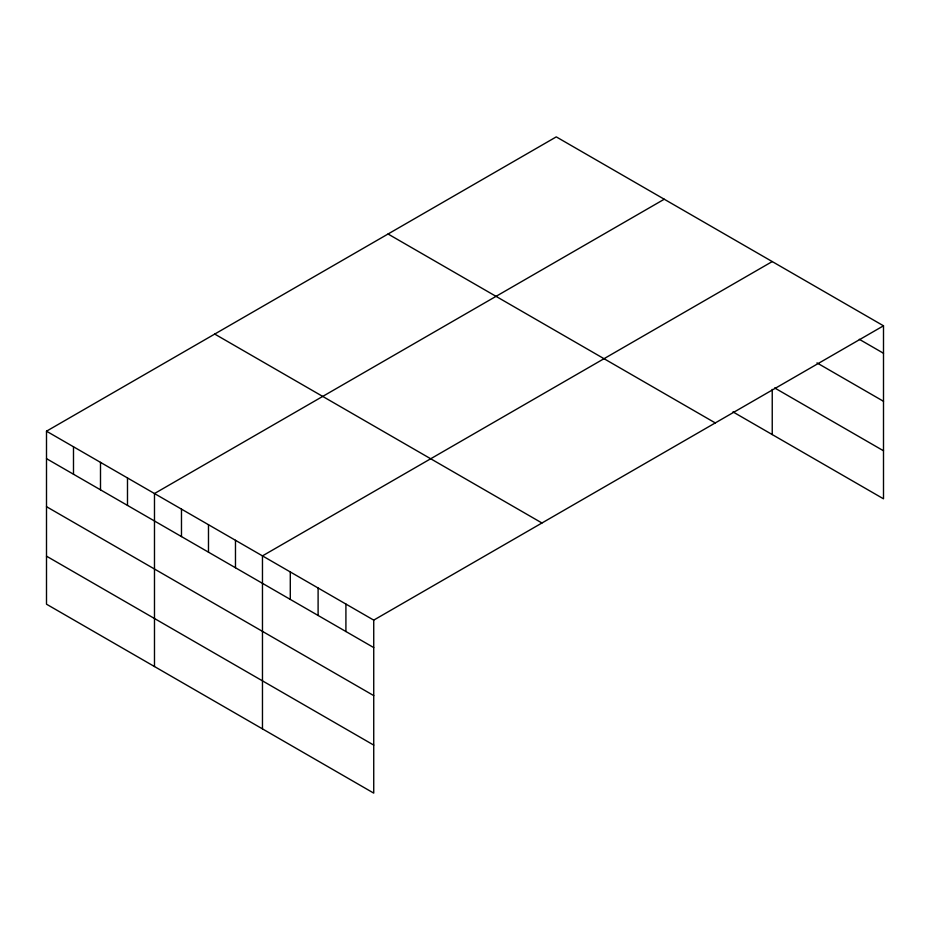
<?xml version="1.0" encoding="UTF-8"?>
<svg xmlns="http://www.w3.org/2000/svg" width="930" height="930" viewBox="0 0 930 930"><rect width="100%" height="100%" fill="white"/><g stroke="black" fill="none" stroke-linecap="round" stroke-linejoin="round"><path stroke-width="1.4" d="M883.5 325.802L373.732 620.124L373.732 793.116L46.5 604.198L46.5 431.195L556.268 136.884L883.5 325.802L883.5 498.805L732.968 411.897M664.253 199.229L154.485 493.539L154.485 666.543M772.237 261.574L262.469 555.884L262.469 728.888M859.308 339.299L883.5 353.261M816.982 362.898L883.5 401.295M774.655 387.938L883.5 450.783M388.043 234L715.275 422.929M214.725 334.068L541.957 522.997M46.5 431.195L373.732 620.124M46.5 458.653L373.732 647.582M46.5 506.676L373.732 695.605M46.5 556.163L373.732 745.093M772.237 389.368L772.237 434.566M345.914 604.058L345.914 631.517M318.106 588.004L318.106 615.462M290.288 571.938L290.288 599.397M235.476 540.295L235.476 567.753M208.483 524.718L208.483 552.176M181.478 509.129L181.478 536.587M127.491 477.95L127.491 505.409M100.498 462.361L100.498 489.819M73.493 446.784L73.493 474.242"/></g></svg>
